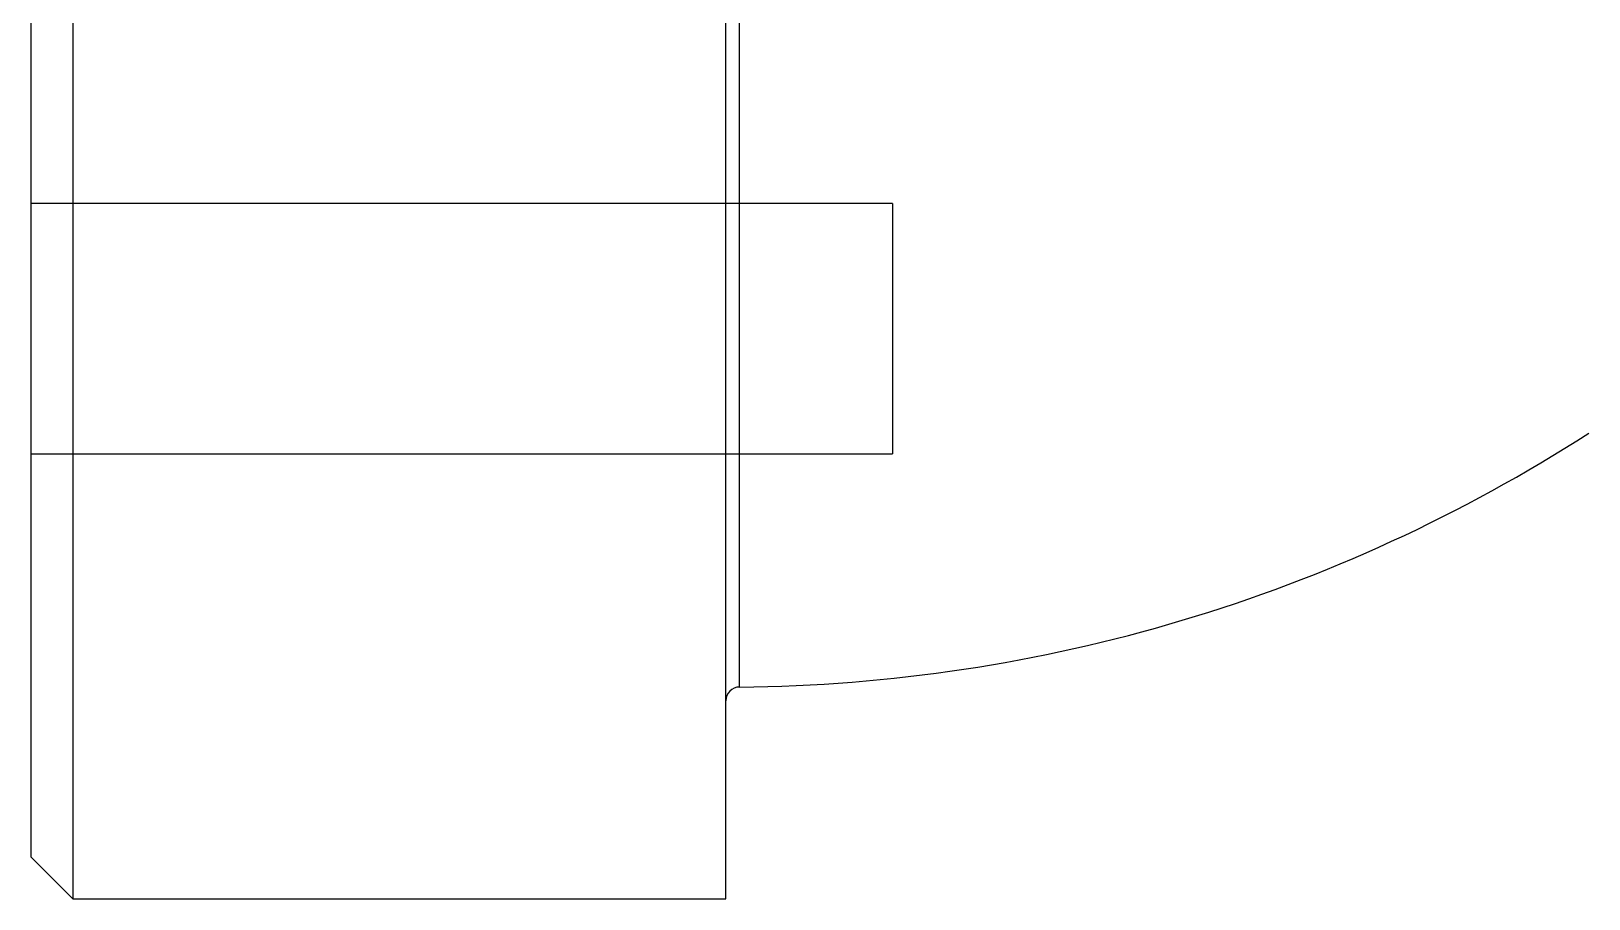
# Model space of a CAD drawing. Header units: millimetres. Extents: x 1044 to 1544, y -1743 to -1389.
# Drawn here: x 1257.8 to 1313.9, y -1637.3 to -1606.1 of the extents above; entities that cross this region are included whole.
import ezdxf
from ezdxf.lldxf.tags import DXFTag

# ---------------------------------------------------------------- set-up
doc = ezdxf.new("R2010")
doc.units = ezdxf.units.MM
doc.layers.add('21', color=7, linetype='Continuous', true_color=0xffffff)
tags = doc.linetypes.add('DASHED', pattern=[25.72, 12.86, -12.86]).pattern_tags.tags
tags[6:7] = [DXFTag(74, 4), DXFTag(75, 0), DXFTag(340, '0'), DXFTag(46, 0.0), DXFTag(50, 0.0), DXFTag(44, 0.0), DXFTag(45, 0.0)]
tags[4:5] = [DXFTag(74, 4), DXFTag(75, 0), DXFTag(340, '0'), DXFTag(46, 0.0), DXFTag(50, 0.0), DXFTag(44, 0.0), DXFTag(45, 0.0)]

msp = doc.modelspace()

# ---------------------------------------------------------------- linework, layer by layer
at = {"layer": '21', "color": 7, "linetype": 'Continuous'}
for p, q in [((1282.828, -1637.317), (1282.828, -1507.317)), ((1283.326, -1629.7), (1283.326, -1572.317)), ((1257.828, -1635.817), (1257.828, -1593.107)), ((1259.328, -1598.938), (1259.328, -1637.317)), ((1257.828, -1635.817), (1259.328, -1637.317)), ((1259.328, -1637.317), (1282.828, -1637.317))]:
    msp.add_line(p, q, dxfattribs=at)
at = {"layer": '21', "color": 8, "linetype": 'DASHED'}
for p, q in [((1288.828, -1612.317), (1257.828, -1612.317)), ((1288.828, -1612.317), (1288.828, -1621.317)), ((1257.828, -1621.317), (1288.828, -1621.317))]:
    msp.add_line(p, q, dxfattribs=at)
at = {"layer": '21', "color": 7, "linetype": 'Continuous'}
for centre, radius, start, end in [((1282.828, -1572.317), 57.386, 270.49737, 302.76926), ((1283.331, -1630.203), 0.503, 90.4974, 180)]:
    msp.add_arc(centre, radius, start, end, dxfattribs=at)

doc.saveas('drawing.dxf')
